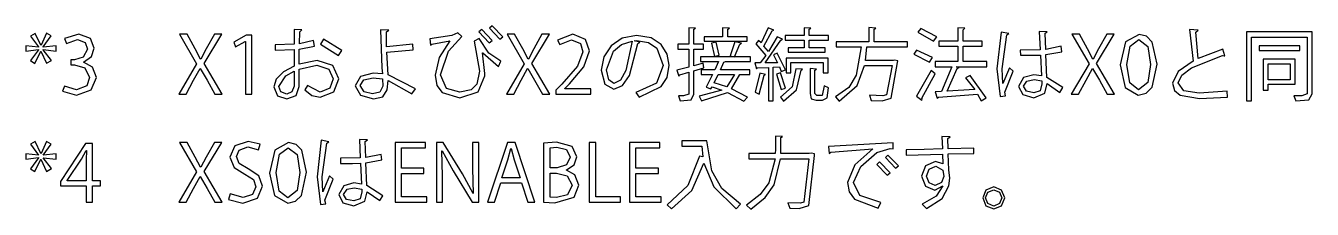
# Model space of a CAD drawing. Extents: x 11 to 192, y 10 to 277.
# Drawn here: x 19.08 to 65.14, y 134.65 to 141.23 of the extents above; entities that cross this region are included whole.
import ezdxf

# ---------------------------------------------------------------- set-up
doc = ezdxf.new("R2010")
doc.units = 0

msp = doc.modelspace()

# ---------------------------------------------------------------- linework, layer by layer
at = {"layer": '1'}
for p, q in [((19.42517, 140.950409), (19.251537, 140.851191)), ((19.627741, 140.524596), (19.42517, 140.950409)), ((19.822044, 140.954543), (19.631875, 140.524596)), ((19.995676, 140.859459), (19.822044, 140.954543)), ((28.971854, 141.074433), (28.686601, 141.090967)), ((28.686601, 141.090967), (28.686601, 140.561802)), ((28.880903, 140.582474), (28.893306, 141.012421)), ((28.893306, 141.012421), (28.971854, 141.074433)), ((32.076568, 141.06203), (31.783046, 141.078565)), ((31.783046, 141.078565), (31.832655, 139.71431)), ((32.002154, 141.004153), (32.076568, 141.06203)), ((32.002154, 140.470853), (32.002154, 141.004153)), ((34.552896, 140.975214), (34.333788, 140.871861)), ((34.693455, 140.838789), (34.552896, 140.975214)), ((35.404521, 141.095103), (35.305303, 141.012421)), ((35.305303, 141.012421), (35.673238, 140.615547)), ((35.784859, 140.698229), (35.404521, 141.095103)), ((35.780725, 141.227395), (35.681506, 141.136444)), ((35.681506, 141.136444), (36.049442, 140.747838)), ((36.156928, 140.834654), (35.780725, 141.227395)), ((43.059851, 141.136444), (42.824207, 141.152979)), ((42.824207, 141.152979), (42.824207, 140.561802)), ((43.001973, 141.099237), (43.059851, 141.136444)), ((43.001973, 140.561804), (43.001973, 141.099237)), ((44.271144, 141.136444), (44.023097, 141.152979)), ((44.023097, 141.152979), (44.023097, 140.834653)), ((44.2174, 141.099237), (44.271144, 141.136444)), ((44.2174, 140.834654), (44.2174, 141.099237)), ((45.664337, 141.152978), (45.408023, 140.61141)), ((45.511375, 140.499791), (45.804897, 141.045493)), ((45.862774, 141.066162), (45.664337, 141.152978)), ((45.804897, 141.045493), (45.862774, 141.066162)), ((47.189822, 141.140578), (46.94591, 141.152982)), ((46.94591, 141.152982), (46.94591, 140.875997)), ((47.131945, 141.103371), (47.189822, 141.140578)), ((47.131945, 140.875996), (47.131945, 141.103371)), ((49.510089, 141.144712), (49.262043, 141.161247)), ((49.262043, 141.161247), (49.262043, 140.652752)), ((49.456345, 141.103371), (49.510089, 141.144712)), ((49.456345, 140.652754), (49.456345, 141.103371)), ((51.126524, 141.13231), (51.019038, 140.991751)), ((51.019038, 140.991751), (51.581276, 140.677558)), ((51.692897, 140.834654), (51.126524, 141.13231)), ((52.701618, 141.136444), (52.445304, 141.152979)), ((52.445304, 141.152979), (52.445304, 140.677557)), ((52.639607, 141.082701), (52.701618, 141.136444)), ((52.639607, 140.677558), (52.639607, 141.082701)), ((53.999728, 141.000019), (53.8509, 139.685373)), ((54.272578, 140.946275), (53.999728, 141.000019)), ((54.2023, 140.896666), (54.272578, 140.946275)), ((55.653383, 141.012422), (55.368131, 141.020691)), ((55.368131, 141.020691), (55.397059, 140.363369)), ((55.578972, 140.954545), (55.653383, 141.012422)), ((55.595517, 140.37577), (55.578972, 140.954545)), ((61.054565, 141.066164), (60.744505, 141.090968)), ((60.744505, 141.090968), (60.872662, 139.958223)), ((60.96775, 141.000019), (61.054565, 141.066164)), ((61.058699, 140.049174), (60.96775, 141.000019)), ((62.786756, 141.004153), (62.786756, 138.531958)), ((65.139059, 141.004153), (62.786756, 141.004153)), ((65.139059, 138.784139), (65.139059, 141.004153)), ((19.536791, 140.462585), (19.082039, 140.512194)), ((19.082039, 140.512194), (19.082039, 140.317891)), ((19.251537, 140.851191), (19.536791, 140.466719)), ((19.631875, 140.524596), (19.627741, 140.524596)), ((19.706289, 140.466721), (19.995676, 140.859459)), ((20.173443, 140.512195), (19.706289, 140.458452)), ((20.173443, 140.317892), (20.173443, 140.512195)), ((20.97856, 140.921471), (20.474199, 140.764375)), ((20.474199, 140.764375), (20.544479, 140.590742)), ((20.544479, 140.590742), (20.933085, 140.731302)), ((20.933085, 140.731302), (21.209553, 140.627949)), ((21.399722, 140.767475), (20.97856, 140.921471)), ((21.209553, 140.627949), (21.296886, 140.388171)), ((21.53253, 140.421244), (21.399722, 140.767475)), ((24.85635, 140.921471), (24.587634, 140.921471)), ((24.587634, 140.921471), (25.199481, 139.86314)), ((25.145738, 140.396439), (24.85635, 140.921471)), ((25.472333, 139.875542), (26.104851, 140.921471)), ((25.836134, 140.921471), (25.542613, 140.396439)), ((26.104851, 140.921471), (25.836134, 140.921471)), ((26.976113, 140.884264), (26.537898, 140.640351)), ((26.537898, 140.640351), (26.595776, 140.466719)), ((26.595776, 140.466719), (26.943041, 140.665156)), ((26.943041, 140.665156), (26.947175, 140.665156)), ((26.947175, 140.665156), (26.947175, 138.77587)), ((27.17455, 140.884264), (26.976113, 140.884264)), ((27.17455, 138.77587), (27.17455, 140.884264)), ((28.686601, 140.561802), (28.008608, 140.545267)), ((28.008608, 140.545267), (28.008608, 140.355098)), ((28.872636, 140.38817), (29.422472, 140.499791)), ((29.385264, 140.698229), (28.880903, 140.582474)), ((29.422472, 140.499791), (29.385264, 140.698229)), ((29.736663, 140.73957), (29.637444, 140.570072)), ((29.637444, 140.570072), (30.27823, 140.164929)), ((30.402254, 140.334428), (29.736663, 140.73957)), ((32.936461, 140.561804), (32.002154, 140.470853)), ((32.957131, 140.359232), (32.936461, 140.561804)), ((34.333788, 140.871861), (33.544174, 140.756106)), ((33.544174, 140.756106), (33.573112, 140.528731)), ((33.573112, 140.528731), (33.622722, 140.570072)), ((33.622722, 140.570072), (34.267642, 140.681693)), ((34.267642, 140.681693), (33.878519, 140.085348)), ((34.211832, 140.312724), (34.693455, 140.838789)), ((35.309437, 140.764375), (35.131671, 140.677558)), ((35.131671, 140.677558), (35.321839, 139.598557)), ((35.664453, 140.247095), (35.309437, 140.764375)), ((35.673238, 140.615547), (35.784859, 140.698229)), ((36.049442, 140.747838), (36.156928, 140.834654)), ((36.583775, 140.921471), (36.315058, 140.921471)), ((36.315058, 140.921471), (36.926906, 139.86314)), ((36.873161, 140.396439), (36.583775, 140.921471)), ((37.199756, 139.875542), (37.832275, 140.921471)), ((37.563558, 140.921471), (37.270036, 140.396439)), ((37.832275, 140.921471), (37.563558, 140.921471)), ((38.665297, 140.921471), (38.119595, 140.714766)), ((38.119595, 140.714766), (38.198143, 140.553536)), ((38.198143, 140.553536), (38.619822, 140.727168)), ((38.619822, 140.727168), (38.937114, 140.595394)), ((39.122632, 140.730269), (38.665297, 140.921471)), ((38.937114, 140.595394), (39.024964, 140.293087)), ((39.260608, 140.322026), (39.122632, 140.730269)), ((40.036269, 140.512195), (39.774852, 140.116225)), ((40.436438, 140.781041), (40.036269, 140.512195)), ((40.118435, 140.318925), (40.408597, 140.555602)), ((40.408597, 140.555602), (40.793328, 140.677558)), ((40.946289, 140.88013), (40.436438, 140.781041)), ((40.793328, 140.677558), (40.565435, 139.624912)), ((40.698243, 139.447663), (40.991765, 140.594877)), ((40.863607, 140.685827), (40.946289, 140.694096)), ((41.062044, 140.640352), (40.863607, 140.685827)), ((41.472031, 140.790795), (40.946289, 140.88013)), ((40.946289, 140.694096), (41.373459, 140.620909)), ((40.991765, 140.594877), (41.062044, 140.640352)), ((41.373459, 140.620909), (41.672342, 140.424862)), ((41.834605, 140.553019), (41.472031, 140.790795)), ((42.044476, 140.212149), (41.834605, 140.553019)), ((42.824207, 140.561802), (42.423199, 140.561802)), ((42.423199, 140.561802), (42.423199, 140.388169)), ((43.345104, 140.561804), (43.001973, 140.561804)), ((43.345104, 140.388171), (43.345104, 140.561804)), ((44.023097, 140.834653), (43.369909, 140.834653)), ((43.369909, 140.834653), (43.369909, 140.669288)), ((43.369909, 140.669288), (44.907796, 140.669288)), ((43.799856, 140.632083), (43.630358, 140.599011)), ((43.630358, 140.599011), (43.73371, 140.127722)), ((43.911477, 140.169064), (43.799856, 140.632083)), ((44.907796, 140.834653), (44.2174, 140.834654)), ((44.469581, 140.652754), (44.300082, 140.152527)), ((44.457179, 140.111186), (44.643213, 140.570072)), ((44.701091, 140.603144), (44.469581, 140.652754)), ((44.643213, 140.570072), (44.701091, 140.603144)), ((44.907796, 140.669288), (44.907796, 140.834653)), ((45.312938, 140.698227), (45.21372, 140.578337)), ((45.21372, 140.578337), (45.577521, 140.156659)), ((45.408023, 140.61141), (45.312938, 140.698227)), ((45.672605, 140.301354), (45.511375, 140.499791)), ((45.55685, 139.892078), (46.114955, 140.714765)), ((45.982664, 140.830519), (45.672605, 140.301354)), ((46.176966, 140.739569), (45.982664, 140.830519)), ((46.114955, 140.714765), (46.176966, 140.739569)), ((46.94591, 140.875997), (46.272051, 140.875997)), ((46.272051, 140.875997), (46.272051, 140.714767)), ((46.272051, 140.714767), (46.94591, 140.714767)), ((46.94591, 140.714767), (46.94591, 140.437782)), ((47.818206, 140.875996), (47.131945, 140.875996)), ((47.131945, 140.43778), (47.131945, 140.714766)), ((47.131945, 140.714766), (47.818206, 140.714766)), ((47.818206, 140.714766), (47.818206, 140.875996)), ((49.262043, 140.652752), (48.096225, 140.652752)), ((48.096225, 140.652752), (48.096225, 140.470851)), ((50.642834, 140.652754), (49.456345, 140.652754)), ((50.642834, 140.47085), (50.642834, 140.652754)), ((51.581276, 140.677558), (51.692897, 140.834654)), ((52.445304, 140.677557), (51.771445, 140.677557)), ((51.771445, 140.677557), (51.771445, 140.49979)), ((51.771445, 140.49979), (52.445304, 140.49979)), ((52.445304, 140.49979), (52.445304, 139.94582)), ((53.325868, 140.677558), (52.639607, 140.677558)), ((52.639607, 139.945822), (52.639607, 140.499792)), ((52.639607, 140.499792), (53.325868, 140.499792)), ((53.325868, 140.499792), (53.325868, 140.677558)), ((54.036936, 139.681239), (54.2023, 140.896666)), ((56.145352, 140.491525), (55.595517, 140.37577)), ((56.170152, 140.293088), (56.145352, 140.491525)), ((56.803697, 140.921471), (56.534983, 140.921471)), ((56.534983, 140.921471), (57.146829, 139.86314)), ((57.093087, 140.396439), (56.803697, 140.921471)), ((57.419667, 139.875542), (58.052185, 140.921471)), ((57.783468, 140.921471), (57.489947, 140.396439)), ((58.052185, 140.921471), (57.783468, 140.921471)), ((58.45061, 140.647069), (58.256824, 139.821799)), ((58.93895, 140.917336), (58.45061, 140.647069)), ((58.496586, 139.838335), (58.616992, 140.494108)), ((58.616992, 140.494108), (58.926533, 140.731302)), ((58.926533, 140.731302), (59.247444, 140.483256)), ((59.208894, 140.847767), (58.93895, 140.917336)), ((59.411788, 140.642935), (59.208894, 140.847767)), ((59.247444, 140.483256), (59.348214, 139.838335)), ((59.583869, 139.850737), (59.411788, 140.642935)), ((62.968655, 138.531958), (62.968655, 140.822252)), ((62.968655, 140.822252), (64.953026, 140.822252)), ((63.237372, 140.50806), (63.237372, 140.342696)), ((64.688443, 140.50806), (63.237372, 140.50806)), ((64.688443, 140.342696), (64.688443, 140.50806)), ((64.953026, 140.822252), (64.953026, 138.784138)), ((19.082039, 140.317891), (19.540925, 140.375769)), ((19.540925, 140.3675), (19.251538, 139.978895)), ((19.412768, 139.875542), (19.619473, 140.317891)), ((19.536791, 140.466719), (19.536791, 140.462585)), ((19.540925, 140.375769), (19.540925, 140.3675)), ((19.619473, 140.317891), (19.627741, 140.317891)), ((19.627741, 140.317891), (19.822044, 139.879676)), ((19.706289, 140.458452), (19.706289, 140.466721)), ((19.706289, 140.363366), (19.706289, 140.371636)), ((19.706289, 140.371636), (20.173443, 140.317892)), ((19.99981, 139.983029), (19.706289, 140.363366)), ((21.139273, 140.09465), (20.829732, 139.999565)), ((21.296886, 140.388171), (21.139273, 140.09465)), ((21.152192, 139.925151), (21.433828, 140.125139)), ((21.433828, 140.125139), (21.53253, 140.421244)), ((25.340041, 140.032638), (25.145738, 140.396439)), ((25.34831, 140.032638), (25.340041, 140.032638)), ((25.542613, 140.396439), (25.34831, 140.032638)), ((28.008608, 140.355098), (28.686601, 140.375767)), ((28.686601, 140.375767), (28.686601, 139.780456)), ((28.872636, 139.850736), (28.872636, 140.38817)), ((30.27823, 140.164929), (30.402254, 140.334428)), ((32.006287, 140.280684), (32.957131, 140.359232)), ((32.051762, 139.4704), (32.006287, 140.280684)), ((33.878519, 140.085348), (33.734342, 139.457997)), ((33.928646, 139.4704), (34.211832, 140.312724)), ((35.512008, 139.511741), (35.437594, 140.25588)), ((35.437594, 140.25588), (35.441728, 140.25588)), ((35.441728, 140.25588), (36.008101, 139.768055)), ((36.090783, 139.962358), (35.664453, 140.247095)), ((37.067464, 140.032638), (36.873161, 140.396439)), ((37.075733, 140.032638), (37.067464, 140.032638)), ((37.270036, 140.396439), (37.075733, 140.032638)), ((39.024964, 140.293087), (38.834278, 139.776324)), ((39.065788, 139.750486), (39.260608, 140.322026)), ((39.774852, 140.116225), (39.681253, 139.635765)), ((39.871422, 139.644032), (40.118435, 140.318925)), ((41.672342, 140.424862), (41.905402, 139.805263)), ((42.112107, 139.813531), (42.044476, 140.212149)), ((42.423199, 140.388169), (42.824207, 140.388169)), ((42.824207, 140.388169), (42.824207, 139.743249)), ((43.001973, 139.79286), (43.001973, 140.388171)), ((43.001973, 140.388171), (43.345104, 140.388171)), ((45.027685, 140.107052), (43.237618, 140.107052)), ((43.237618, 140.107052), (43.237618, 139.941688)), ((43.73371, 140.127722), (43.911477, 140.169064)), ((44.300082, 140.152527), (44.457179, 140.111186)), ((45.027685, 139.941687), (45.027685, 140.107052)), ((45.577521, 140.156659), (45.379084, 139.892076)), ((45.986797, 140.239343), (45.846238, 140.181466)), ((45.846238, 140.181466), (45.9992, 139.900347)), ((46.276185, 139.6523), (45.986797, 140.239343)), ((47.805804, 140.061577), (46.300989, 140.061577)), ((46.300989, 140.061577), (46.300989, 139.54068)), ((46.94591, 140.437782), (46.379538, 140.43778)), ((46.379538, 140.43778), (46.379538, 140.27655)), ((46.379538, 140.27655), (47.702451, 140.27655)), ((47.702451, 140.43778), (47.131945, 140.43778)), ((47.702451, 140.27655), (47.702451, 140.43778)), ((47.805804, 139.54068), (47.805804, 140.061577)), ((48.096225, 140.470851), (48.989192, 140.470851)), ((48.989192, 140.470851), (48.814009, 139.459546)), ((49.146288, 139.978891), (49.191763, 140.47085)), ((49.191763, 140.47085), (50.642834, 140.47085)), ((50.969428, 140.34683), (50.874344, 140.202136)), ((50.874344, 140.202136), (51.440716, 139.921017)), ((51.544069, 140.086381), (50.969428, 140.34683)), ((51.440716, 139.921017), (51.544069, 140.086381)), ((55.397059, 140.363369), (54.685994, 140.350965)), ((54.685994, 140.350965), (54.690122, 140.169064)), ((54.690122, 140.169064), (55.115938, 140.169064)), ((55.115938, 140.169064), (55.405324, 140.177333)), ((55.405324, 140.177333), (55.442532, 139.42906)), ((55.603779, 140.193869), (56.170152, 140.293088)), ((55.636834, 139.371182), (55.603779, 140.193869)), ((57.28739, 140.032638), (57.093087, 140.396439)), ((57.295645, 140.032638), (57.28739, 140.032638)), ((57.489947, 140.396439), (57.295645, 140.032638)), ((60.81892, 139.720512), (61.93099, 140.164928)), ((61.939262, 140.388171), (61.058699, 140.049174)), ((61.93099, 140.164928), (61.98887, 140.148394)), ((62.009543, 140.152528), (61.939262, 140.388171)), ((61.98887, 140.148394), (62.009543, 140.152528)), ((63.237372, 140.342696), (64.688443, 140.342696)), ((64.527213, 140.028504), (63.382067, 140.028504)), ((63.382067, 140.028504), (63.382067, 138.916429)), ((64.527213, 139.131403), (64.527213, 140.028504)), ((19.251538, 139.978895), (19.412768, 139.875542)), ((19.822044, 139.879676), (19.99981, 139.983029)), ((20.829732, 139.999565), (20.693307, 139.999565)), ((20.693307, 139.999565), (20.693307, 139.821799)), ((20.693307, 139.821799), (20.829732, 139.821799)), ((20.829732, 139.821799), (21.202319, 139.712762)), ((21.152192, 139.916883), (21.152192, 139.925151)), ((21.474653, 139.7417), (21.152192, 139.916883)), ((21.202319, 139.712762), (21.367166, 139.371181)), ((21.611078, 139.371181), (21.474653, 139.7417)), ((25.199481, 139.86314), (24.562829, 138.77587)), ((25.091994, 139.271963), (25.323504, 139.697775)), ((25.323504, 139.697775), (25.327639, 139.697775)), ((25.327639, 139.697775), (25.571551, 139.271963)), ((26.117253, 138.77587), (25.472333, 139.875542)), ((28.310398, 139.577885), (28.050982, 139.316403)), ((28.686601, 139.780456), (28.310398, 139.577885)), ((28.397212, 139.433193), (28.6866, 139.598557)), ((28.6866, 139.598557), (28.6866, 139.061123)), ((29.509288, 139.978893), (28.872636, 139.850736)), ((28.872636, 139.67297), (29.505154, 139.809395)), ((28.87677, 139.052854), (28.872636, 139.67297)), ((29.505154, 139.809395), (29.935617, 139.671419)), ((30.076177, 139.801127), (29.509288, 139.978893)), ((29.935617, 139.671419), (30.083929, 139.325705)), ((30.2865, 139.325705), (30.076177, 139.801127)), ((31.832655, 139.71431), (31.84919, 139.507605)), ((35.321839, 139.598557), (35.234506, 139.13502)), ((36.008101, 139.768055), (36.090783, 139.962358)), ((36.926906, 139.86314), (36.290253, 138.77587)), ((36.819419, 139.271963), (37.050929, 139.697775)), ((37.050929, 139.697775), (37.055063, 139.697775)), ((37.055063, 139.697775), (37.298975, 139.271963)), ((37.844677, 138.77587), (37.199756, 139.875542)), ((38.834278, 139.776324), (38.268423, 139.135538)), ((38.545408, 139.14794), (39.065788, 139.750486)), ((39.681253, 139.635765), (39.816645, 139.130887)), ((39.952554, 139.284882), (39.871422, 139.644032)), ((40.565435, 139.624912), (40.371843, 139.281716)), ((41.905402, 139.805263), (41.657356, 139.167577)), ((42.040729, 139.373507), (42.112107, 139.813531)), ((42.824207, 139.743249), (42.39426, 139.635762)), ((42.39426, 139.635762), (42.460406, 139.416654)), ((42.497612, 139.46213), (42.824207, 139.557214)), ((42.824207, 139.557214), (42.824207, 138.771734)), ((43.336836, 139.88381), (43.001973, 139.79286)), ((43.001973, 139.610959), (43.353373, 139.714312)), ((43.001973, 138.771735), (43.001973, 139.610959)), ((43.237618, 139.941688), (43.882538, 139.941688)), ((43.750247, 139.644032), (43.266556, 139.644032)), ((43.266556, 139.644032), (43.266556, 139.478668)), ((43.353373, 139.714312), (43.336836, 139.88381)), ((43.882538, 139.941688), (43.750247, 139.644032)), ((43.948684, 139.644032), (44.076841, 139.916883)), ((44.998746, 139.644032), (43.948684, 139.644032)), ((44.076841, 139.916883), (44.134718, 139.941687)), ((44.134718, 139.941687), (45.027685, 139.941687)), ((44.998746, 139.478668), (44.998746, 139.644032)), ((45.379084, 139.892076), (45.188915, 139.892076)), ((45.188915, 139.892076), (45.238525, 139.681237)), ((45.238525, 139.681237), (45.279866, 139.714309)), ((45.279866, 139.714309), (45.672605, 139.734979)), ((45.9992, 139.900347), (45.55685, 139.892078)), ((45.672605, 139.734979), (45.672605, 138.536088)), ((45.842104, 139.74325), (46.06948, 139.755654)), ((45.842104, 138.536088), (45.842104, 139.74325)), ((46.06948, 139.755654), (46.127357, 139.582022)), ((46.127357, 139.582022), (46.276185, 139.6523)), ((46.470488, 139.54068), (46.470488, 139.904481)), ((46.470488, 139.904481), (47.632172, 139.904481)), ((46.652389, 139.685373), (46.51493, 139.032184)), ((46.888033, 139.672971), (46.652389, 139.685373)), ((46.670475, 138.93555), (46.838423, 139.63163)), ((46.838423, 139.63163), (46.888033, 139.672971)), ((47.388259, 139.672971), (47.160883, 139.689506)), ((47.160883, 139.689506), (47.160883, 138.800673)), ((47.334516, 139.635764), (47.388259, 139.672971)), ((47.334516, 138.800673), (47.334516, 139.635764)), ((47.632172, 139.904481), (47.632172, 139.54068)), ((48.844498, 139.082309), (49.113215, 139.801126)), ((49.113215, 139.801126), (50.097132, 139.801126)), ((50.150876, 139.978891), (49.146288, 139.978891)), ((50.097132, 139.801126), (49.902829, 138.74693)), ((50.064059, 138.631175), (50.295569, 139.908614)), ((50.192218, 139.98716), (50.150876, 139.978891)), ((50.303838, 139.966491), (50.192218, 139.98716)), ((50.295569, 139.908614), (50.303838, 139.966491)), ((51.49446, 139.619227), (50.973562, 138.697322)), ((51.635019, 139.503473), (51.49446, 139.619227)), ((52.445304, 139.94582), (51.635019, 139.94582)), ((51.635019, 139.94582), (51.635019, 139.759785)), ((51.635019, 139.759785), (52.234464, 139.759785)), ((52.234464, 139.759785), (51.870663, 138.870953)), ((52.073234, 138.883357), (52.428768, 139.697775)), ((52.494913, 139.726714), (52.395695, 139.759787)), ((52.395695, 139.759787), (53.487099, 139.759787)), ((52.428768, 139.697775), (52.494913, 139.726714)), ((53.487099, 139.945821), (52.639607, 139.945822)), ((53.487099, 139.759787), (53.487099, 139.945821)), ((53.8509, 139.685373), (53.970789, 138.693188)), ((54.06174, 139.152073), (54.036936, 139.681239)), ((54.297382, 139.72258), (54.06174, 139.152073)), ((54.132019, 138.850284), (54.425539, 139.602691)), ((54.425539, 139.602691), (54.297382, 139.72258)), ((57.146829, 139.86314), (56.510176, 138.77587)), ((57.039341, 139.271963), (57.270851, 139.697775)), ((57.270851, 139.697775), (57.274979, 139.697775)), ((57.274979, 139.697775), (57.518892, 139.271963)), ((58.064593, 138.77587), (57.419667, 139.875542)), ((58.256824, 139.821799), (58.43924, 139.018749)), ((58.608208, 139.177912), (58.496586, 139.838335)), ((59.348214, 139.838335), (59.249511, 139.198065)), ((59.403519, 139.022366), (59.583869, 139.850737)), ((60.33523, 139.589254), (60.13266, 139.164475)), ((60.872662, 139.958223), (60.33523, 139.589254)), ((60.468297, 139.455671), (60.81892, 139.720512)), ((63.559832, 139.292633), (63.559832, 139.86314)), ((63.559832, 139.86314), (64.345311, 139.86314)), ((64.345311, 139.86314), (64.345311, 139.292633)), ((21.367166, 139.371181), (21.265364, 139.077143)), ((21.430211, 138.931416), (21.611078, 139.371181)), ((24.827412, 138.77587), (25.091994, 139.271963)), ((25.571551, 139.271963), (25.85267, 138.77587)), ((28.050982, 139.316403), (27.958998, 139.036317)), ((28.140898, 139.044587), (28.397212, 139.433193)), ((30.083929, 139.325705), (29.966107, 138.988775)), ((30.117001, 138.85545), (30.2865, 139.325705)), ((31.063193, 139.408386), (30.873541, 139.073523)), ((31.055443, 139.085928), (31.184117, 139.283331)), ((31.522596, 139.532409), (31.063193, 139.408386)), ((31.184117, 139.283331), (31.514329, 139.362913)), ((31.514329, 139.362913), (31.85746, 139.321572)), ((31.84919, 139.507605), (31.522596, 139.532409)), ((31.857459, 139.321572), (31.865728, 139.061123)), ((31.85746, 139.321572), (31.857459, 139.321572)), ((32.022823, 138.932963), (32.060029, 139.259558)), ((33.035679, 138.970173), (32.051762, 139.4704)), ((32.060029, 139.259558), (32.907521, 138.78827)), ((33.734342, 139.457997), (33.80346, 139.090708)), ((34.139485, 138.979475), (33.928646, 139.4704)), ((35.234506, 139.13502), (35.02709, 138.928251)), ((35.27378, 138.862169), (35.512008, 139.433193)), ((35.512008, 139.433193), (35.512008, 139.511741)), ((36.554836, 138.77587), (36.819419, 139.271963)), ((37.298975, 139.271963), (37.580094, 138.77587)), ((38.268423, 139.135538), (38.061718, 138.920564)), ((38.380043, 138.974308), (38.545408, 139.14794)), ((39.816645, 139.130887), (40.131871, 138.957771)), ((40.136005, 139.152073), (39.952554, 139.284882)), ((40.371843, 139.281716), (40.136005, 139.152073)), ((40.136005, 139.152073), (40.136005, 139.152073)), ((40.448776, 139.090321), (40.698243, 139.447663)), ((41.657356, 139.167577), (40.925619, 138.833748)), ((41.832538, 139.046655), (42.040729, 139.373507)), ((42.460406, 139.416654), (42.497612, 139.46213)), ((43.266556, 139.478668), (43.671698, 139.478668)), ((43.671698, 139.478668), (43.444323, 139.023916)), ((43.725442, 139.181012), (43.870135, 139.478668)), ((44.176059, 139.032184), (43.725442, 139.181012)), ((43.870135, 139.478668), (44.457179, 139.478668)), ((44.457179, 139.478668), (44.176059, 139.032184)), ((44.353826, 138.961905), (44.651481, 139.478668)), ((44.651481, 139.478668), (44.998746, 139.478668)), ((45.366682, 139.532411), (45.197183, 138.84615)), ((45.337743, 138.77587), (45.51551, 139.449729)), ((45.569253, 139.478667), (45.366682, 139.532411)), ((45.51551, 139.449729), (45.569253, 139.478667)), ((46.098419, 139.536545), (45.957859, 139.49107)), ((45.957859, 139.49107), (46.123223, 138.941234)), ((46.276185, 138.990843), (46.098419, 139.536545)), ((46.300989, 139.54068), (46.470488, 139.54068)), ((47.632172, 139.54068), (47.805804, 139.54068)), ((48.814009, 139.459546), (48.544452, 139.018036)), ((51.163731, 138.631176), (51.635019, 139.503473)), ((52.891787, 139.445595), (52.730557, 139.362913)), ((52.730557, 139.362913), (53.057152, 138.9371)), ((53.462294, 138.639441), (52.891787, 139.445595)), ((54.804845, 139.366531), (54.628111, 139.052856)), ((54.801744, 139.056989), (54.926284, 139.243541)), ((55.173814, 139.466267), (54.804845, 139.366531)), ((54.926284, 139.243541), (55.177949, 139.296767)), ((55.442532, 139.42906), (55.173814, 139.466267)), ((55.177949, 139.296767), (55.459066, 139.247158)), ((55.459066, 139.147939), (55.395504, 138.899376)), ((55.459066, 139.247158), (55.459066, 139.147939)), ((55.567588, 138.809977), (55.645103, 139.152075)), ((56.211473, 139.011515), (55.636834, 139.371182)), ((55.645103, 139.152075), (56.099854, 138.833748)), ((56.774759, 138.77587), (57.039341, 139.271963)), ((57.518892, 139.271963), (57.80001, 138.77587)), ((58.918267, 138.932966), (58.608208, 139.177912)), ((59.249511, 139.198065), (58.918267, 138.932966)), ((60.13266, 139.164475), (60.20707, 138.905447)), ((60.339362, 139.176877), (60.468297, 139.455671)), ((60.545034, 138.892657), (60.339362, 139.176877)), ((64.345311, 139.292633), (63.559832, 139.292633)), ((63.559832, 138.916429), (63.559832, 139.131403)), ((63.559832, 139.131403), (64.527213, 139.131403)), ((20.465931, 139.056989), (20.395651, 138.879223)), ((20.395651, 138.879223), (20.895878, 138.742797)), ((20.900012, 138.928832), (20.465931, 139.056989)), ((20.895878, 138.742797), (21.430211, 138.931416)), ((21.265364, 139.077143), (20.900012, 138.928832)), ((24.562829, 138.77587), (24.827412, 138.77587)), ((25.85267, 138.77587), (26.117253, 138.77587)), ((26.947175, 138.77587), (27.17455, 138.77587)), ((27.958998, 139.036317), (28.100592, 138.716957)), ((28.100592, 138.716957), (28.434421, 138.602236)), ((28.214278, 138.858035), (28.140898, 139.044587)), ((28.430285, 138.780004), (28.214278, 138.858035)), ((28.612703, 138.852351), (28.430285, 138.780004)), ((28.434421, 138.602236), (28.759465, 138.731427)), ((28.6866, 139.061123), (28.612703, 138.852351)), ((28.6866, 139.061123), (28.6866, 139.061123)), ((28.759465, 138.731427), (28.87677, 139.052854)), ((29.174425, 139.081792), (29.075207, 138.932964)), ((29.075207, 138.932964), (29.328421, 138.724192)), ((29.625043, 138.850282), (29.174425, 139.081792)), ((29.328421, 138.724192), (29.625043, 138.664248)), ((29.966107, 138.988775), (29.625043, 138.850282)), ((29.625043, 138.664248), (30.117001, 138.85545)), ((30.873541, 139.073523), (31.065261, 138.735043)), ((31.194969, 138.859586), (31.055443, 139.085928)), ((31.065261, 138.735043), (31.52673, 138.610503)), ((31.501927, 138.788272), (31.194969, 138.859586)), ((31.758241, 138.848734), (31.501927, 138.788272)), ((31.52673, 138.610503), (31.864693, 138.684917)), ((31.865728, 139.061123), (31.758241, 138.848734)), ((31.864693, 138.684917), (32.022823, 138.932963)), ((32.907521, 138.78827), (33.035679, 138.970173)), ((33.80346, 139.090708), (33.992724, 138.838915)), ((33.992724, 138.838915), (34.623175, 138.647713)), ((34.623175, 138.842016), (34.139485, 138.979475)), ((35.02709, 138.928251), (34.623175, 138.842016)), ((34.623175, 138.647713), (35.27378, 138.862169)), ((36.290253, 138.77587), (36.554836, 138.77587)), ((37.580094, 138.77587), (37.844677, 138.77587)), ((38.061718, 138.920564), (38.061718, 138.775871)), ((38.061718, 138.775871), (39.310217, 138.775871)), ((38.380043, 138.966039), (38.380043, 138.974308)), ((39.310217, 138.966039), (38.380043, 138.966039)), ((39.310217, 138.775871), (39.310217, 138.966039)), ((40.131871, 138.957771), (40.448776, 139.090321)), ((40.925619, 138.833748), (41.041374, 138.66425)), ((41.041374, 138.66425), (41.832538, 139.046655)), ((42.62577, 138.713857), (42.456272, 138.717991)), ((42.456272, 138.717991), (42.514149, 138.531957)), ((42.824207, 138.771734), (42.62577, 138.713857)), ((42.900688, 138.56813), (43.001973, 138.771735)), ((44.006561, 138.916429), (43.192142, 138.697322)), ((43.192142, 138.697322), (43.274824, 138.540226)), ((43.274824, 138.540226), (44.200864, 138.837881)), ((43.444323, 139.023916), (43.609687, 138.966039)), ((43.609687, 138.966039), (43.651028, 139.040453)), ((43.651028, 139.040453), (44.006561, 138.916429)), ((44.200864, 138.837881), (44.792041, 138.523689)), ((44.916064, 138.672517), (44.353826, 138.961905)), ((44.792041, 138.523689), (44.916064, 138.672517)), ((45.197183, 138.84615), (45.337743, 138.77587)), ((46.51493, 139.032184), (46.098419, 138.664249)), ((46.098419, 138.664249), (46.214174, 138.527824)), ((46.123223, 138.941234), (46.276185, 138.990843)), ((46.214174, 138.527824), (46.670475, 138.93555)), ((47.160883, 138.800673), (47.203775, 138.607403)), ((47.404796, 138.722125), (47.334516, 138.800673)), ((47.59083, 138.722125), (47.404796, 138.722125)), ((47.669379, 139.073524), (47.59083, 138.722125)), ((47.611501, 138.556761), (47.770147, 138.646161)), ((47.826474, 138.99911), (47.669379, 139.073524)), ((47.770147, 138.646161), (47.826474, 138.99911)), ((48.544452, 139.018036), (48.07142, 138.680784)), ((48.07142, 138.680784), (48.203712, 138.527822)), ((48.203712, 138.527822), (48.844498, 139.082309)), ((49.766404, 138.717991), (49.286847, 138.734526)), ((49.286847, 138.734526), (49.352993, 138.552625)), ((49.902829, 138.74693), (49.766404, 138.717991)), ((50.973562, 138.697322), (51.163731, 138.556762)), ((51.870663, 138.870953), (51.635019, 138.858549)), ((51.635019, 138.858549), (51.713567, 138.635307)), ((51.713567, 138.635307), (51.759042, 138.672514)), ((51.759042, 138.672514), (53.160504, 138.775867)), ((53.057152, 138.9371), (52.073234, 138.883357)), ((53.160504, 138.775867), (53.284527, 138.536089)), ((53.284527, 138.536089), (53.462294, 138.639441)), ((53.970789, 138.693188), (54.160958, 138.717992)), ((54.160958, 138.717992), (54.132019, 138.850284)), ((54.628111, 139.052856), (54.77849, 138.757268)), ((54.77849, 138.757268), (55.173814, 138.647714)), ((54.911815, 138.880256), (54.801744, 139.056989)), ((55.173814, 138.821345), (54.911815, 138.880256)), ((55.395504, 138.899376), (55.173814, 138.821345)), ((55.173814, 138.647714), (55.567588, 138.809977)), ((56.099854, 138.833748), (56.211473, 139.011515)), ((56.510176, 138.77587), (56.774759, 138.77587)), ((57.80001, 138.77587), (58.064593, 138.77587)), ((58.43924, 139.018749), (58.910012, 138.742797)), ((58.910012, 138.742797), (59.191453, 138.813012)), ((58.910012, 138.742797), (58.910012, 138.742797)), ((58.918267, 138.932966), (58.918267, 138.932966)), ((59.191453, 138.813012), (59.403519, 139.022366)), ((60.20707, 138.905447), (60.408608, 138.738662)), ((60.408608, 138.738662), (61.100041, 138.622907)), ((61.091768, 138.813076), (60.545034, 138.892657)), ((62.088088, 138.879222), (61.091768, 138.813076)), ((61.100041, 138.622907), (62.108761, 138.672516)), ((62.108761, 138.672516), (62.088088, 138.879222)), ((63.382067, 138.916429), (63.559832, 138.916429)), ((64.766992, 138.713858), (64.481737, 138.717993)), ((64.481737, 138.717993), (64.552017, 138.531959)), ((64.953026, 138.784138), (64.766992, 138.713858)), ((65.01917, 138.566582), (65.139059, 138.784139)), ((42.514149, 138.531957), (42.900688, 138.56813)), ((45.672605, 138.536088), (45.842104, 138.536088)), ((47.203775, 138.607403), (47.379991, 138.556761)), ((47.379991, 138.556761), (47.611501, 138.556761)), ((49.352993, 138.552625), (49.737465, 138.536091)), ((49.737465, 138.536091), (50.064059, 138.631175)), ((51.176135, 138.589835), (51.163731, 138.631176)), ((51.163731, 138.556762), (51.176135, 138.589835)), ((62.786756, 138.531958), (62.968655, 138.531958)), ((64.552017, 138.531959), (65.01917, 138.566582)), ((46.1718, 137.258653), (45.91962, 137.275188)), ((45.91962, 137.275188), (45.91962, 136.795632)), ((46.118057, 137.217312), (46.1718, 137.258653)), ((52.171422, 137.242121), (51.882035, 137.254525)), ((51.882035, 137.254525), (51.898569, 136.812176)), ((19.42517, 137.076753), (19.251537, 136.977534)), ((19.251537, 136.977534), (19.536791, 136.593062)), ((19.627741, 136.65094), (19.42517, 137.076753)), ((19.822044, 137.080887), (19.631875, 136.65094)), ((19.706289, 136.593064), (19.995676, 136.985802)), ((19.995676, 136.985802), (19.822044, 137.080887)), ((21.22764, 137.010607), (20.326405, 135.642218)), ((21.467418, 137.010607), (21.22764, 137.010607)), ((21.467418, 135.675291), (21.467418, 137.010607)), ((24.85635, 137.047814), (24.587634, 137.047814)), ((24.587634, 137.047814), (25.199481, 135.989483)), ((25.145738, 136.522782), (24.85635, 137.047814)), ((25.472333, 136.001885), (26.104851, 137.047814)), ((25.836134, 137.047814), (25.542613, 136.522782)), ((26.104851, 137.047814), (25.836134, 137.047814)), ((26.569938, 136.918106), (26.389071, 136.514514)), ((27.042259, 137.076753), (26.569938, 136.918106)), ((26.717732, 136.770312), (27.033991, 136.882449)), ((27.033991, 136.882449), (27.410195, 136.783231)), ((27.480474, 136.977534), (27.042259, 137.076753)), ((27.410195, 136.783231), (27.480474, 136.977534)), ((28.491263, 137.04368), (28.002922, 136.773413)), ((28.16932, 136.620451), (28.478862, 136.857645)), ((28.478862, 136.857645), (28.799772, 136.609599)), ((28.761207, 136.974111), (28.491263, 137.04368)), ((28.964101, 136.769278), (28.761207, 136.974111)), ((29.65915, 137.126362), (29.510322, 135.811716)), ((29.932001, 137.072619), (29.65915, 137.126362)), ((29.696357, 135.807582), (29.861721, 137.023009)), ((29.861721, 137.023009), (29.932001, 137.072619)), ((31.312794, 137.138765), (31.02754, 137.147034)), ((31.02754, 137.147034), (31.056479, 136.489712)), ((31.23838, 137.080888), (31.312794, 137.138765)), ((31.254915, 136.502113), (31.23838, 137.080888)), ((33.388112, 137.047814), (32.304976, 137.047814)), ((32.304976, 137.047814), (32.304976, 134.902213)), ((32.536486, 136.125908), (32.536486, 136.849377)), ((32.536486, 136.849377), (33.388112, 136.849377)), ((33.388112, 136.849377), (33.388112, 137.047814)), ((34.027863, 137.047813), (33.783951, 137.047813)), ((33.783951, 137.047813), (33.783951, 134.902213)), ((34.722393, 135.919203), (34.027863, 137.047813)), ((35.297035, 137.047814), (35.073793, 137.047814)), ((35.073793, 137.047814), (35.073793, 136.113506)), ((35.297036, 134.902213), (35.297035, 137.047814)), ((36.329528, 137.047814), (35.618462, 134.902213)), ((36.598245, 137.047814), (36.329528, 137.047814)), ((36.346064, 136.427698), (36.453551, 136.828706)), ((36.453551, 136.828706), (36.46182, 136.828706)), ((36.46182, 136.828706), (36.573441, 136.41943)), ((37.309311, 134.902213), (36.598245, 137.047814)), ((38.085489, 137.060216), (37.622469, 137.014741)), ((37.622469, 137.014741), (37.622469, 134.906347)), ((37.853979, 136.857645), (38.093757, 136.878314)), ((37.853979, 136.130042), (37.853979, 136.857645)), ((38.647727, 136.90312), (38.085489, 137.060216)), ((38.093757, 136.878314), (38.443606, 136.792531)), ((38.443606, 136.792531), (38.573314, 136.514513)), ((38.808958, 136.531051), (38.647727, 136.90312)), ((39.487984, 137.047814), (39.256474, 137.047814)), ((39.256474, 137.047814), (39.256474, 134.902213)), ((39.487984, 135.10065), (39.487984, 137.047814)), ((41.779313, 137.047814), (40.696177, 137.047814)), ((40.696177, 137.047814), (40.696177, 134.902213)), ((40.927687, 136.125908), (40.927687, 136.849377)), ((40.927687, 136.849377), (41.779313, 136.849377)), ((41.779313, 136.849377), (41.779313, 137.047814)), ((43.276892, 137.101557), (42.565825, 137.101557)), ((42.565825, 137.101557), (42.565825, 136.911388)), ((42.565825, 136.911388), (43.28516, 136.911388)), ((43.46706, 137.105691), (43.276892, 137.105691)), ((43.276892, 137.105691), (43.276892, 137.101557)), ((43.28516, 136.911388), (43.318232, 136.526917)), ((43.642243, 136.032374), (43.46706, 137.105691)), ((45.91962, 136.795632), (45.915485, 136.650938)), ((46.113922, 136.65094), (46.118057, 136.795634)), ((46.118057, 136.795634), (46.118057, 137.217312)), ((50.132272, 137.035411), (47.821307, 136.898986)), ((47.821307, 136.898986), (47.841978, 136.65094)), ((47.90399, 136.696415), (49.408804, 136.81217)), ((49.408804, 136.81217), (48.762333, 136.24063)), ((49.549364, 136.679879), (50.02892, 136.824572)), ((50.02892, 136.824572), (50.136407, 136.820438)), ((50.136407, 136.820438), (50.132272, 137.035411)), ((51.241246, 136.791499), (50.60046, 136.774965)), ((51.898569, 136.812176), (51.241246, 136.791499)), ((52.097008, 137.184244), (52.171422, 137.242121)), ((52.105277, 136.820442), (52.097008, 137.184244)), ((53.023049, 136.841111), (52.105277, 136.820442)), ((53.023049, 136.646809), (53.023049, 136.841111)), ((19.536791, 136.588928), (19.082039, 136.638537)), ((19.082039, 136.638537), (19.082039, 136.444234)), ((19.082039, 136.444234), (19.540925, 136.502112)), ((19.540925, 136.493843), (19.251538, 136.105238)), ((19.412768, 136.001885), (19.619473, 136.444234)), ((19.536791, 136.593062), (19.536791, 136.588928)), ((19.540925, 136.502112), (19.540925, 136.493843)), ((19.619473, 136.444234), (19.627741, 136.444234)), ((19.631875, 136.65094), (19.627741, 136.65094)), ((19.627741, 136.444234), (19.822044, 136.006019)), ((20.173443, 136.638538), (19.706289, 136.584795)), ((19.706289, 136.584795), (19.706289, 136.593064)), ((19.706289, 136.48971), (19.706289, 136.497979)), ((19.706289, 136.497979), (20.173443, 136.444235)), ((19.999811, 136.109372), (19.706289, 136.48971)), ((20.173443, 136.444235), (20.173443, 136.638538)), ((20.562049, 135.679425), (21.074678, 136.444234)), ((21.074678, 136.444234), (21.244176, 136.758427)), ((21.244176, 136.758427), (21.256579, 136.758427)), ((21.256579, 136.758427), (21.244176, 136.423564)), ((21.244176, 136.423564), (21.244176, 135.675291)), ((25.340041, 136.158981), (25.145738, 136.522782)), ((25.542613, 136.522782), (25.34831, 136.158981)), ((26.389071, 136.514514), (26.538932, 136.143995)), ((26.624715, 136.543453), (26.717732, 136.770312)), ((26.724967, 136.290239), (26.624715, 136.543453)), ((28.002922, 136.773413), (27.809136, 135.948142)), ((28.048915, 135.964678), (28.16932, 136.620451)), ((28.799772, 136.609599), (28.900541, 135.964678)), ((29.136184, 135.97708), (28.964101, 136.769278)), ((31.056479, 136.489712), (30.345412, 136.477308)), ((30.345412, 136.477308), (30.349544, 136.295407)), ((31.80475, 136.617868), (31.254915, 136.502113)), ((31.263182, 136.320212), (31.829554, 136.419431)), ((31.829554, 136.419431), (31.80475, 136.617868)), ((33.98239, 136.74189), (33.990659, 136.746024)), ((34.003059, 135.848923), (33.98239, 136.74189)), ((33.990659, 136.746024), (34.379264, 136.030824)), ((36.131091, 135.782778), (36.346064, 136.427698)), ((36.573441, 136.41943), (36.784281, 135.782778)), ((38.573314, 136.514513), (38.446707, 136.238561)), ((38.710773, 136.245797), (38.808958, 136.531051)), ((43.202477, 136.555855), (42.790617, 135.499074)), ((43.318232, 136.526917), (43.202477, 136.555855)), ((45.915485, 136.650938), (44.972909, 136.650938)), ((44.972909, 136.650938), (44.972909, 136.460769)), ((44.972909, 136.460769), (45.907217, 136.460769)), ((45.907217, 136.460769), (45.682425, 135.603459)), ((45.87001, 135.524394), (46.105654, 136.460769)), ((46.105654, 136.460769), (47.114375, 136.460769)), ((47.122644, 136.650936), (46.113922, 136.65094)), ((47.114375, 136.460769), (46.940743, 134.906345)), ((47.11851, 134.790588), (47.316947, 136.576522)), ((47.213594, 136.655071), (47.122644, 136.650936)), ((47.321081, 136.642667), (47.213594, 136.655071)), ((47.316947, 136.576522), (47.321081, 136.642667)), ((47.841978, 136.65094), (47.90399, 136.696415)), ((48.975757, 136.186886), (49.549364, 136.679879)), ((49.644448, 136.345016), (49.549364, 136.2582)), ((50.02892, 135.95641), (49.644448, 136.345016)), ((49.950372, 136.593062), (49.855288, 136.506246)), ((49.855288, 136.506246), (50.223223, 136.11764)), ((50.33071, 136.204456), (49.950372, 136.593062)), ((50.60046, 136.774965), (50.604594, 136.58893)), ((50.604594, 136.58893), (51.902704, 136.630271)), ((51.654659, 136.361554), (51.298092, 136.210143)), ((51.915107, 136.274738), (51.654659, 136.361554)), ((51.902704, 136.630271), (51.915107, 136.274738)), ((52.109411, 136.634405), (53.023049, 136.646809)), ((52.13008, 136.059764), (52.109411, 136.634405)), ((19.251538, 136.105238), (19.412768, 136.001885)), ((19.822044, 136.006019), (19.999811, 136.109372)), ((25.199481, 135.989483), (24.562829, 134.902213)), ((25.34831, 136.158981), (25.340041, 136.158981)), ((26.117253, 134.902213), (25.472333, 136.001885)), ((26.538932, 136.143995), (26.930638, 135.906801)), ((27.042259, 136.105238), (26.724967, 136.290239)), ((26.930638, 135.906801), (27.230878, 135.718182)), ((27.431382, 135.84789), (27.042259, 136.105238)), ((27.809136, 135.948142), (27.991553, 135.145092)), ((28.160536, 135.304255), (28.048915, 135.964678)), ((28.900541, 135.964678), (28.801839, 135.324409)), ((28.955833, 135.148709), (29.136184, 135.97708)), ((30.349544, 136.295407), (30.775357, 136.295407)), ((30.775357, 136.295407), (31.064745, 136.303676)), ((31.064745, 136.303676), (31.101952, 135.555403)), ((31.296254, 135.497525), (31.263182, 136.320212)), ((33.338503, 136.125908), (32.536486, 136.125908)), ((32.536486, 135.10065), (32.536486, 135.931605)), ((32.536486, 135.931605), (33.338503, 135.931605)), ((33.338503, 135.931605), (33.338503, 136.125908)), ((34.379264, 136.030824), (35.061392, 134.902213)), ((35.094463, 135.216405), (34.722393, 135.919203)), ((35.073793, 136.113506), (35.102732, 135.220539)), ((38.10616, 136.130041), (37.853979, 136.130042)), ((37.853979, 135.948142), (38.081355, 135.948142)), ((37.853979, 135.084115), (37.853979, 135.948142)), ((38.081355, 135.948142), (38.469444, 135.849957)), ((38.446707, 136.238561), (38.10616, 136.130041)), ((38.445157, 136.059763), (38.710773, 136.245797)), ((38.445157, 136.051496), (38.445157, 136.059763)), ((38.742295, 135.883031), (38.445157, 136.051496)), ((38.887506, 135.509928), (38.742295, 135.883031)), ((41.729703, 136.125908), (40.927687, 136.125908)), ((40.927687, 135.10065), (40.927687, 135.931605)), ((40.927687, 135.931605), (41.729703, 135.931605)), ((41.729703, 135.931605), (41.729703, 136.125908)), ((42.924459, 135.329059), (43.359574, 136.307809)), ((43.359574, 136.307809), (43.710456, 135.452049)), ((44.002491, 135.400566), (43.642243, 136.032374)), ((48.762333, 136.24063), (48.503435, 135.613279)), ((48.718408, 135.613279), (48.975757, 136.186886)), ((49.549364, 136.2582), (49.921433, 135.869594)), ((49.921433, 135.869594), (50.02892, 135.95641)), ((50.223223, 136.11764), (50.33071, 136.204456)), ((51.298092, 136.210143), (51.146164, 135.832389)), ((51.328062, 135.832387), (51.424181, 136.088185)), ((51.424181, 136.088185), (51.662925, 136.192054)), ((51.662925, 136.192054), (51.916139, 136.049944)), ((51.916139, 136.049944), (51.952313, 135.824118)), ((52.163153, 135.762109), (52.13008, 136.059764)), ((20.326405, 135.642218), (20.326405, 135.49339)), ((20.326405, 135.49339), (21.244176, 135.49339)), ((20.562049, 135.675291), (20.562049, 135.679425)), ((21.244176, 135.675291), (20.562049, 135.675291)), ((21.244176, 135.49339), (21.244176, 134.902213)), ((21.756805, 135.675291), (21.467418, 135.675291)), ((21.467418, 135.49339), (21.756805, 135.49339)), ((21.467418, 134.902213), (21.467418, 135.49339)), ((21.756805, 135.49339), (21.756805, 135.675291)), ((25.091994, 135.398306), (25.323504, 135.824118)), ((25.323504, 135.824118), (25.327639, 135.824118)), ((25.327639, 135.824118), (25.571551, 135.398306)), ((27.323378, 135.452049), (27.202973, 135.174547)), ((27.230878, 135.718182), (27.323378, 135.452049)), ((27.381773, 135.045873), (27.563157, 135.47272)), ((27.563157, 135.47272), (27.431382, 135.84789)), ((29.510322, 135.811716), (29.630211, 134.819531)), ((29.721161, 135.278417), (29.696357, 135.807582)), ((29.956805, 135.848923), (29.721161, 135.278417)), ((29.79144, 134.976627), (30.084962, 135.729034)), ((30.084962, 135.729034), (29.956805, 135.848923)), ((30.464266, 135.492874), (30.287533, 135.179199)), ((30.833235, 135.59261), (30.464266, 135.492874)), ((30.585705, 135.369884), (30.837369, 135.423111)), ((31.101952, 135.555403), (30.833235, 135.59261)), ((30.837369, 135.423111), (31.118488, 135.373501)), ((31.870895, 135.137858), (31.296254, 135.497525)), ((34.003059, 134.902213), (34.003059, 135.848923)), ((35.85824, 134.902213), (36.085616, 135.596743)), ((36.085616, 135.596743), (36.829755, 135.596743)), ((36.784281, 135.782778), (36.131091, 135.782778)), ((36.829755, 135.596743), (37.061265, 134.902213)), ((38.469444, 135.849957), (38.643594, 135.509926)), ((38.643594, 135.509926), (38.474612, 135.169896)), ((38.718007, 135.088249), (38.887506, 135.509928)), ((42.790617, 135.499074), (42.040794, 134.811263)), ((43.710456, 135.452049), (44.517123, 134.670703)), ((45.682425, 135.603459), (45.378762, 135.183524)), ((45.5522, 135.066671), (45.87001, 135.524394)), ((48.503435, 135.613279), (48.56241, 135.273378)), ((48.944234, 135.138891), (48.718408, 135.613279)), ((51.146164, 135.832389), (51.289307, 135.479439)), ((51.289307, 135.479439), (51.621586, 135.34043)), ((51.423147, 135.596226), (51.328062, 135.832387)), ((51.642254, 135.505793), (51.423147, 135.596226)), ((51.621586, 135.34043), (51.910973, 135.489258)), ((51.871697, 135.604494), (51.642254, 135.505793)), ((51.642254, 135.505793), (51.642254, 135.505793)), ((51.910973, 135.489258), (51.67998, 135.120806)), ((51.952313, 135.824118), (51.871697, 135.604494)), ((51.887202, 135.033989), (52.134215, 135.489258)), ((52.134215, 135.489258), (52.163153, 135.762109)), ((53.734112, 135.452049), (53.457127, 135.335777)), ((54.016265, 135.334227), (53.734112, 135.452049)), ((53.734112, 135.452049), (53.734112, 135.452049)), ((24.827412, 134.902213), (25.091994, 135.398306)), ((25.571551, 135.398306), (25.85267, 134.902213)), ((26.405607, 135.199869), (26.343596, 135.005566)), ((26.343596, 135.005566), (26.856225, 134.873274)), ((26.868627, 135.067577), (26.405607, 135.199869)), ((26.856225, 134.873274), (27.381773, 135.045873)), ((27.202973, 135.174547), (26.868627, 135.067577)), ((27.991553, 135.145092), (28.462324, 134.86914)), ((28.470594, 135.059309), (28.160536, 135.304255)), ((28.801839, 135.324409), (28.470594, 135.059309)), ((28.470594, 135.059309), (28.470594, 135.059309)), ((28.743767, 134.939355), (28.955833, 135.148709)), ((29.820379, 134.844336), (29.79144, 134.976627)), ((30.287533, 135.179199), (30.437911, 134.883611)), ((30.461165, 135.183332), (30.585705, 135.369884)), ((30.571236, 135.006599), (30.461165, 135.183332)), ((30.833235, 134.947688), (30.571236, 135.006599)), ((31.054926, 135.025719), (30.833235, 134.947688)), ((31.118488, 135.274283), (31.054926, 135.025719)), ((31.118488, 135.373501), (31.118488, 135.274283)), ((31.227008, 134.936321), (31.304523, 135.278418)), ((31.304523, 135.278418), (31.759274, 134.960092)), ((31.759274, 134.960092), (31.870895, 135.137858)), ((33.437721, 135.10065), (32.536486, 135.10065)), ((33.437721, 134.902213), (33.437721, 135.10065)), ((35.102732, 135.220539), (35.094463, 135.216405)), ((38.085489, 135.071711), (37.853979, 135.084115)), ((38.019343, 134.885678), (38.718007, 135.088249)), ((38.474612, 135.169896), (38.085489, 135.071711)), ((40.376817, 135.10065), (39.487984, 135.10065)), ((40.376817, 134.902213), (40.376817, 135.10065)), ((41.828922, 135.10065), (40.927687, 135.10065)), ((41.828922, 134.902213), (41.828922, 135.10065)), ((42.19789, 134.666569), (42.924459, 135.329059)), ((44.670085, 134.831933), (44.002491, 135.400566)), ((45.378762, 135.183524), (44.890227, 134.798859)), ((45.039055, 134.650031), (45.5522, 135.066671)), ((48.56241, 135.273378), (48.751998, 135.008666)), ((48.751998, 135.008666), (49.598973, 134.695508)), ((49.694057, 134.893945), (48.944234, 135.138891)), ((51.67998, 135.120806), (51.179236, 134.836069)), ((51.32393, 134.674839), (51.887202, 135.033989)), ((53.457127, 135.335777), (53.341372, 135.055175)), ((53.341372, 135.055175), (53.457127, 134.77819)), ((53.444724, 135.055175), (53.528957, 135.263947)), ((53.528957, 134.85157), (53.444724, 135.055175)), ((53.528957, 135.263947), (53.734112, 135.348696)), ((53.734112, 135.348696), (53.942884, 135.263947)), ((53.942884, 135.263947), (54.027633, 135.055175)), ((54.027633, 135.055175), (53.944435, 134.853121)), ((54.014714, 134.77819), (54.130986, 135.055175)), ((54.130986, 135.055175), (54.016265, 135.334227)), ((21.244176, 134.902213), (21.467418, 134.902213)), ((24.562829, 134.902213), (24.827412, 134.902213)), ((25.85267, 134.902213), (26.117253, 134.902213)), ((28.462324, 134.86914), (28.743767, 134.939355)), ((28.462324, 134.86914), (28.462324, 134.86914)), ((29.630211, 134.819531), (29.820379, 134.844336)), ((30.437911, 134.883611), (30.833235, 134.774057)), ((30.833235, 134.774057), (31.227008, 134.936321)), ((32.304976, 134.902213), (33.437721, 134.902213)), ((33.783951, 134.902213), (34.003059, 134.902213)), ((35.061392, 134.902213), (35.297036, 134.902213)), ((35.618462, 134.902213), (35.85824, 134.902213)), ((37.061265, 134.902213), (37.309311, 134.902213)), ((37.622469, 134.906347), (38.019343, 134.885678)), ((39.256474, 134.902213), (40.376817, 134.902213)), ((40.696177, 134.902213), (41.828922, 134.902213)), ((42.040794, 134.811263), (42.19789, 134.666569)), ((44.517123, 134.670703), (44.670085, 134.831933)), ((44.890227, 134.798859), (45.039055, 134.650031)), ((46.81672, 134.865004), (46.366103, 134.885673)), ((46.366103, 134.885673), (46.436382, 134.687236)), ((46.436382, 134.687236), (46.767111, 134.678967)), ((46.767111, 134.678967), (47.11851, 134.790588)), ((46.940743, 134.906345), (46.81672, 134.865004)), ((49.598973, 134.695508), (49.694057, 134.893945)), ((51.179236, 134.836069), (51.32393, 134.674839)), ((53.457127, 134.77819), (53.734112, 134.662435)), ((53.734112, 134.765787), (53.528957, 134.85157)), ((53.944435, 134.853121), (53.734112, 134.765787)), ((53.734112, 134.662435), (54.014714, 134.77819)), ((53.734112, 134.765787), (53.734112, 134.765787))]:
    msp.add_line(p, q, dxfattribs=at)

doc.saveas('drawing.dxf')
